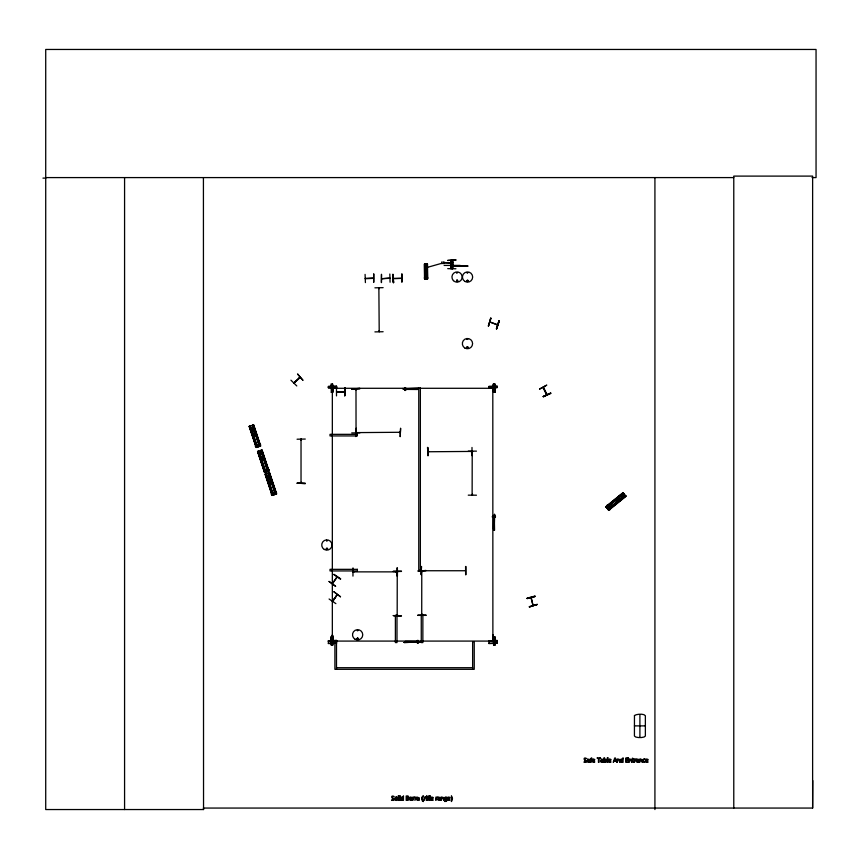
<?xml version="1.0" encoding="UTF-8"?>
<svg xmlns="http://www.w3.org/2000/svg" width="859" height="859" viewBox="0 0 859 859"><rect width="100%" height="100%" fill="white"/><g stroke="black" fill="none" stroke-linecap="round" stroke-linejoin="round"><path stroke-width="1.29" d="M812.034 177.588L816.05 177.588L816.05 49.457L45.72 49.457L45.72 809.543L203.54 809.543L203.433 808.061L812.625 808.061L812.743 780.573M405.308 642.102L405.308 641.383L418.956 641.48L418.956 642.199L404.278 642.468M492.422 517.182L492.422 516.345M492.529 517.236L492.54 516.28M493.109 517.215L493.109 516.313M493.495 517.172L493.495 516.366M494.741 517.107L494.741 516.205M495.31 517.139L495.31 516.184M495.418 517.075L495.428 516.238M543.167 387.57L546.711 394.732M543.5 388.171L543.479 387.248M546.421 394.002L547.065 394.582M332.293 639.504C333.786 640.105 331.574 628.133 332.336 640.578M332.712 639.493L332.626 640.567M492.883 640.578L493.163 634.865L492.851 639.88M493.259 639.493L493.173 640.567M332.293 635.939L332.669 635.928M492.841 635.939L493.206 635.928M332.25 388.311L332.336 387.774M492.883 387.774L492.894 390.652L493.173 387.763M332.293 388.311L333.399 388.375M332.261 390.115L332.315 390.297M258.602 446.326L257.732 445.649M266.419 470.507L266.44 471.623M274.268 493.42L274.042 494.451M332.39 601.214L332.766 600.57M336.782 595.233L336.964 594.396M356.045 389.664L356.013 388.977M356.045 432.711L355.991 389.041M379.238 288.624L378.873 287.883L379.206 331.735M397.577 572.33L397.567 571.761M421.748 571.847L421.812 570.988M472.504 451.158L472.504 452.07L472.214 451.158M472.128 494.376L472.214 495.117M326.377 548.847C327.923 547.033 326.882 550.963 326.377 548.568M327.655 548.847C325.593 551.242 326.431 546.474 327.58 548.654M358.085 630.538L357.194 630.646L358.02 630.431M357.14 638.634C358.697 636.841 357.591 640.696 357.204 638.387M358.396 638.838C357.022 635.982 356.603 640.814 358.267 638.999M417.603 388.697L418.698 388.408M456.612 272.775L457.493 272.657L456.666 272.883M456.569 280.872C458.115 279.068 457.074 282.987 456.58 280.592M457.772 281.065C456.591 277.994 455.807 283.534 457.847 280.872M467.103 272.775L467.983 272.657L467.156 272.883M466.781 280.668C468.155 283.524 468.574 278.692 466.909 280.506M468.026 281C467.704 279.035 466.362 282.461 468.037 280.872M467.017 339.348L467.897 339.241L467.071 339.455M466.673 347.455C469.014 344.856 467.468 350.44 466.824 347.079M467.962 347.455C466.405 349.259 467.446 345.339 467.951 347.734M300.983 439.368L301.037 440.023L301.359 439.368M301.359 482.983L301.402 482.414M355.626 432.141L356.002 432.711M378.873 330.93L379.206 331.585M421.769 571.16L421.726 614.776M530.969 597.563L531.141 598.412M532.881 604.704L533.375 605.423M532.967 605.359L531.334 597.649M494.559 514.53L494.193 515.421M451.383 264.175L452.274 264.089M394.345 799.632C388.697 794.489 397.76 797.635 392.413 796.046A1.385 1.385 0 0 0 391.768 796.497C391.199 799.418 396.879 799.106 391.5 800.116L393.293 800.427L394.345 799.632A1.299 1.299 0 0 0 394.399 798.763M586.708 761.6C581.06 756.446 590.122 759.603 584.775 758.014A1.385 1.385 0 0 0 584.131 758.465C583.562 761.385 589.242 761.063 583.862 762.073L585.655 762.384L586.708 761.6A1.299 1.299 0 0 0 586.761 760.73M488.352 326.012L491.037 318.259M489.952 321.996L497.393 324.992M498.95 320.998L496.642 328.89L498.896 320.987M496.319 328.772L499.004 321.019M496.609 328.879L499.294 321.116M293.95 382.781L294.809 382.438M332.626 390.373L332.626 388.032M490.725 387.967L493.259 388.354L492.808 387.967L492.883 640.041L492.883 635.413M337.286 577.033L332.39 583.648M332.444 601.042L337.233 594.664M337.222 594.632L332.712 601.3M452.188 264.83L451.533 264.916M365.268 278.348L373.472 277.983M393.433 278.348L401.486 278.359M301.026 439.196L301.037 440.023M396.976 572.191L396.085 571.869L396.879 572.18M471.859 451.748L471.226 451.351M332.433 583.583L336.964 576.84M340.486 579.202L333.743 574.531M329.094 599.002L335.88 603.63M332.68 601.44L337.286 594.589M294.014 382.717L299.92 377.144M389.793 278.295L381.675 278.724L389.889 277.983M299.329 377.595L299.866 377.208M336.503 391.661L344.631 391.607M428.04 451.759L471.967 451.426L471.172 451.748M353.038 571.869L353.951 571.858L353.06 572.191M422.403 570.795L421.554 570.408L422.36 570.73M465.406 570.741L421.619 570.741M294.122 383.007L300.135 377.337M294.186 383.007L300.199 377.402M302.84 380.236L297.536 373.955L302.916 380.161M397.245 571.675L397.18 615.495L397.556 614.743M605.831 506.703L623.033 492.615L626.028 496.277L608.773 510.3L605.982 506.864L623.194 492.819L605.96 506.874M606.153 507.111L623.366 493.023M606.271 507.239L623.537 493.238L606.325 507.325M606.465 507.486L623.752 493.506M606.604 507.669L623.859 493.646M623.924 493.721L606.658 507.733L605.767 506.627M606.873 507.97L607.667 508.936M608.87 508.345L624.117 495.997M608.934 508.431L624.16 496.051M608.086 509.451L625.288 495.375M608.204 509.602L625.459 495.579M608.258 509.655L625.524 495.654M608.376 509.806L625.62 495.772M625.792 495.987L608.569 510.042L625.846 496.051M326.635 540.354L326.978 541.181L326.753 540.354M355.959 389.836L355.959 389.009M472.504 495.117L472.493 494.29M422.091 614.947L422.134 614.056L421.812 614.861M332.712 388.3L333.389 387.924M332.766 640.793L336.105 641.072L332.777 641.082M539.559 389.02L546.786 385.1L539.613 389.116M543.253 396.536L550.802 393.282L543.232 396.493M543.275 396.59L550.651 392.982M543.414 396.869L550.78 393.25M456.687 280.227L457.246 280.163M357.999 639.268L357.441 639.343M252.299 425.323L253.663 424.861L260.664 445.971L256.186 447.475L249.185 426.375L256.283 447.442M249.164 426.375L253.362 424.98L260.374 446.057M250.184 428.416L254.081 427.127M250.656 429.844L254.554 428.555M251.365 431.991L255.263 430.692M251.998 433.892L255.896 432.592M252.707 436.028L256.605 434.74M255.767 445.22L259.665 443.92M255.327 446.046L260.524 444.318M255.381 446.208L260.578 444.49M258.044 446.594L258.656 446.39M265.903 472.117L264.54 472.579L257.539 451.469L262.016 449.966L269.017 471.065L264.83 472.461L257.786 451.394M258.538 453.52L262.425 452.221M259.01 454.948L262.908 453.649M259.719 457.085L263.616 455.796M260.352 458.996L264.239 457.697M261.061 461.133L264.959 459.833M264.121 470.313L268.019 469.025M263.681 471.151L268.867 469.422M263.734 471.312L268.921 469.583M266.075 470.753L266.709 470.582M266.473 471.945L267.095 471.741M266.129 476.348L270.027 475.048M266.601 477.776L270.499 476.477M267.31 479.923L271.208 478.624M267.944 481.824L271.841 480.525M268.652 483.961L272.55 482.672M271.712 493.141L275.61 491.853M271.272 493.979L276.469 492.25M271.326 494.14L276.523 492.411M273.677 493.581L274.289 493.377M273.978 494.494L274.59 494.29M272.131 495.407L276.63 493.893L269.608 472.794L265.109 474.308L272.153 495.396L265.206 474.275M335.708 388.322L333.088 388.289M490.736 641.125L490.102 640.803L493.442 641.082M643.982 759.034L642.897 759.968L643.026 761.75A1.256 1.256 0 0 0 643.692 762.309C647.997 762.781 639.59 760.376 645.259 759.259L643.982 759.034A1.782 1.782 0 0 1 644.819 759.077M441.988 263.23L424.604 268.148L427.342 268.115M527.147 598.594L535.071 596.468M527.039 598.186L534.964 596.06M535.05 596.361L527.115 598.487L535.06 596.414M529.305 606.637L537.229 604.511M399.414 432.281L400.154 432.324L399.424 432.7M492.819 641.125L493.431 640.793M365.086 274.397L365.408 282.6M389.825 274.021L390.083 282.224M393.626 282.59L392.799 274.418L393.572 282.6M365.258 278.724L373.515 278.348M401.679 278.348L393.626 278.713M328.374 640.846L336.588 640.524M328.374 641.093L336.588 640.76M328.385 641.448L336.588 641.115M328.385 643.348L335.418 643.069M335.418 643.305L328.385 643.584L328.374 640.728L336.588 640.406L336.588 643.251M488.921 640.846L497.136 640.406L497.136 643.251L488.921 643.584L488.921 640.728M488.921 641.093L497.136 640.76M488.921 641.448L497.136 641.115M488.921 643.348L497.136 643.015M328.374 386.529L336.588 386.367M328.374 387.484L336.588 387.323M328.374 387.667L336.588 387.506M488.921 386.529L497.125 386.367M488.921 387.484L497.125 387.323M488.921 387.667L497.136 387.506M424.582 265.635L427.32 265.614M424.593 266.644L427.331 266.612M424.614 269.49L427.353 269.458M424.636 270.993L427.374 270.961M424.711 277.446L427.449 277.414M424.26 277.983L427.911 277.951M336.556 392.069L344.717 391.887L336.674 391.983M374.911 287.829L383.125 287.658M378.883 288.635L379.206 287.819M383.125 331.735L374.911 331.896M336.481 387.699L336.513 395.902M345.146 387.634L344.738 395.849L345.103 387.634M351.707 388.891L359.921 388.783M356.292 432.614L399.993 432.281M359.921 432.861L351.707 432.925M297.064 439.217L305.278 439.056M427.535 447.475L428.04 455.678L427.567 447.475M468.252 451.125L476.466 451.136M428.093 451.426L428.834 451.426M428.19 451.759L428.845 451.716M471.999 455.678L471.999 447.464M305.278 483.542L297.064 483.177L305.278 483.585M297.064 483.23L305.278 483.241M468.252 495.16L476.466 495.203M465.922 566.489L465.932 574.703M353.006 567.906L352.952 576.11M396.965 567.906L397.137 576.11M401.486 571.106L393.272 571.203M393.282 571.503L401.486 571.45M353.865 571.858L353.124 571.869L396.987 571.869M396.16 571.869L396.912 571.869M421.812 571.815L422.134 571.01M417.85 615.087L426.053 615.033M417.85 615.388L426.064 615.377M393.282 615.635L401.497 615.978L393.282 615.57M42.95 178.114L45.72 178.103M493.345 384.048L495.009 384.037L495.203 392.252L493.528 392.252L493.345 384.048L493.603 392.252M333.077 388.01L335.783 388M490.414 388.01L493.12 388.01L493.173 390.373M490.414 388.3L493.13 388.289L333.034 388.289M331.198 392.252L332.863 392.252L332.669 384.048L331.005 384.048L331.338 392.252M332.669 636.83L331.005 636.83L331.198 645.045L332.863 645.045L332.605 636.83M333.077 640.793L335.783 640.793M333.088 641.082L335.794 641.072M490.414 640.803L493.12 640.793M490.414 641.082L493.13 641.082L333.034 641.082M493.528 645.045L495.203 645.034L495.009 636.83L493.345 636.83L493.603 645.045M45.72 177.588L733.779 177.588M443.802 262.489L450.653 262.951M450.653 262.607L452.682 262.607M443.802 262.951L452.682 262.833M451.362 264.432L452.274 264.432M451.362 264.658L452.274 264.658M451.447 264.98L452.274 265.002M444.135 265.42L460.209 265.42M457.75 266.065L468.069 266.065L451.566 265.968L452.36 265.603M451.566 265.689L465.02 265.968M451.566 266.011L452.36 266.011M447.711 268.652L455.925 268.76M336.492 667.711L472.633 667.711M634.425 725.887L645.367 725.887M404.653 387.656L405.62 387.656M404.686 388.225L405.577 388.225M404.793 389.857L405.695 389.857M404.761 390.426L405.716 390.426M417.259 640.438L418.226 640.449M417.291 641.007L418.183 641.018M417.399 642.639L418.301 642.65M417.367 643.208L418.322 643.219M490.736 388.386L490.102 388.01L493.431 388.01M396.536 797.055L395.913 797.055A1.299 1.299 0 0 0 395.172 797.474L394.99 799.75L396.536 800.427A1.288 1.288 0 0 0 397.277 800.008L397.277 797.474M494.247 529.294L493.474 529.198L493.571 515.55L494.29 515.55L494.559 530.218M403.011 388.408L403.902 388.762M419.976 642.468L419.074 642.102M489.931 322.061L497.458 324.627M533.042 605.402L530.883 597.563M355.583 432.711L355.669 432.056M301.316 439.196L300.951 439.937M333.904 574.284L340.722 578.859M301.026 439.282L301.026 483.155M607.334 508.066L608.043 507.551M296.784 385.949L290.933 380.183M621.465 494.269L624.053 497.458M620.295 495.224L622.882 498.403M618.544 496.642L621.132 499.831M616.987 497.909L619.575 501.087M615.237 499.326L617.825 502.515M607.732 505.436L610.319 508.625M606.798 505.317L610.115 509.677M543.468 387.323L547 394.453M543.081 387.388L546.711 394.807M253.566 424.894L260.588 445.993M261.92 449.998L268.931 471.097M269.511 472.826L276.534 493.925M261.705 450.062L268.727 471.161M269.296 472.89L276.319 493.989M268.105 469.991L261.501 450.137L268.427 471.258M269.092 472.965L276.115 494.065M268.996 472.998L276.018 494.097M252.911 425.119L259.826 446.24M261.576 451.49L267.858 470.066M268.846 473.041L275.771 494.172M259.654 446.304L252.632 425.205L259.611 446.315M268.008 471.398L260.986 450.309L267.933 471.43M252.804 426.526L259.311 446.412M261.061 451.662L263.219 457.836M263.971 460.338L267.246 470.27M268.674 474.479L275.256 494.344M259.021 446.508L257.84 446.905M267.374 471.612L266.183 472.01M274.966 494.44L273.774 494.838M250.946 427.159L257.464 447.056M259.278 452.274L265.495 470.882M266.483 473.857L273.409 494.977M250.27 426.01L257.281 447.109L250.194 426.043M258.613 451.115L265.635 472.214L258.538 451.136M273.226 495.042L266.215 473.943L273.151 495.063M249.948 426.118L257.034 447.195M258.784 452.435L264.883 471.086M266.301 475.295L272.979 495.117M249.765 426.182L256.798 447.271M258.538 452.521L265.13 472.375M266.118 475.349L272.743 495.203M249.679 426.204L256.701 447.303M258.452 452.543L265.055 472.407M265.624 474.136L272.647 495.235M249.475 426.279L256.53 447.356M265.41 474.211L272.432 495.299M257.614 451.447L264.636 472.547M472.128 494.945L472.214 451.243M393.143 274.397L393.508 282.6M392.831 274.408L393.207 282.611M494.87 384.037L495.063 392.252M493.753 384.037L493.946 392.252M493.549 384.048L493.742 392.252M494.87 636.83L495.063 645.034M493.753 636.83L493.946 645.045M493.549 636.83L493.742 645.045M332.465 384.048L332.798 392.252M332.261 384.048L332.444 392.252M332.465 636.83L332.658 645.045M332.261 636.83L332.444 645.045M331.144 636.83L331.338 645.045M427.299 264.089L427.46 278.917M427.267 264.089L427.31 278.917M427.095 264.089L427.245 278.928M426.794 264.1L426.923 278.928M426.74 264.1L426.783 278.928M426.569 264.1L426.708 278.928M426.515 278.928L425.677 278.939M425.302 264.121L425.409 278.96M425.065 264.132L425.28 278.96M424.883 264.132L425.108 278.96M424.711 264.132L424.926 278.96M424.561 264.132L424.7 278.96M465.578 566.489L465.632 574.703M427.868 447.475L427.986 455.678M397.384 567.896L397.438 576.11M397.234 614.722L397.245 615.463M344.749 387.645L344.76 395.849M301.026 482.328L301.026 483.069M492.883 388.043L492.883 390.383M332.347 390.383L332.336 388.043L332.336 640.041L332.336 635.413M493.163 635.392L493.173 640.03M332.626 635.392L332.626 640.03M812.625 808.061L812.625 176.106L733.779 176.106L733.779 808.061M654.923 177.588L654.923 809.543M639.901 714.946L639.901 736.839M472.633 669.311L472.633 641.941L474.232 641.941L474.232 669.311L334.903 669.311L334.903 641.941L336.492 641.941L336.492 669.311M452.382 260.438L452.382 268.652M452.274 260.438L452.285 268.652M451.34 268.652L451.297 260.438L451.243 268.652M450.943 260.438L450.943 268.652M450.9 260.438L450.9 268.652M443.802 261.694L443.802 263.745M441.988 261.694L441.988 263.745M203.422 177.588L203.54 809.543M124.576 177.588L124.576 809.543M396.375 797.055A1.299 1.299 0 0 1 397.126 797.485M404.031 388.676L404.02 389.395L417.667 389.492L417.678 388.773L404.031 388.676M421.737 798.269L422.349 800.953L423.476 801.565L422.467 800.019A3.651 3.651 0 0 1 422.231 798.709L422.467 797.377A3.865 3.865 0 0 1 423.025 796.357L423.476 795.842L422.349 796.465L421.737 798.269M452.478 798.709L451.394 801.565C451.727 801.361 451.705 796.035 451.394 795.842L452.478 798.709M606.175 760.698C604.672 764.714 604.5 756.747 606.175 760.698M446.97 799.997L446.412 801.383L444.554 801.458C449.826 799.997 441.011 800.609 445.349 797.055A1.46 1.46 0 0 1 446.422 797.259L446.97 797.12L446.97 799.997M427.675 796.733L427.653 800.373L428.201 800.373L428.201 797.571L429.092 797.12C427.685 797.173 430.091 794.532 427.675 796.733M590.562 758.701L590.552 762.33L591.099 762.33L591.099 759.539L591.991 759.077C590.584 759.141 592.989 756.5 590.562 758.701M606.733 760.655L605.917 762.309L604.006 762.33L604.006 757.799L604.553 757.799C603.319 760.398 607.184 757.863 606.733 760.655M400.766 798.365L401.25 800.212L403.472 800.373L403.472 795.842L402.925 797.249A1.482 1.482 0 0 0 401.84 797.055A1.278 1.278 0 0 0 401.153 797.485L400.766 798.365M409.442 798.387C408.326 801.672 414.414 799.536 411.042 799.965C407.8 799.02 415.069 797.957 410.602 797.055A1.342 1.342 0 0 0 409.829 797.496L409.442 798.387M430.66 798.387C429.543 801.672 435.631 799.536 432.27 799.965C429.017 799.02 436.286 797.957 431.819 797.055A1.342 1.342 0 0 0 431.057 797.496L430.66 798.387M447.571 798.387C446.444 801.672 452.543 799.536 449.171 799.965C445.928 799.02 453.198 797.957 448.731 797.055A1.342 1.342 0 0 0 447.958 797.496L447.571 798.387M592.195 760.355C591.067 763.64 597.166 761.504 593.794 761.933C590.552 760.988 597.821 759.925 593.354 759.023A1.342 1.342 0 0 0 592.581 759.463L592.195 760.355M608.473 760.355C607.356 763.64 613.433 761.504 610.073 761.933C606.83 760.988 614.099 759.925 609.632 759.023A1.342 1.342 0 0 0 608.859 759.463L608.473 760.355M620.381 760.333L620.864 762.18L623.076 762.33L623.076 757.799L622.528 759.216A1.482 1.482 0 0 0 621.454 759.023A1.278 1.278 0 0 0 620.767 759.442L620.381 760.333M645.56 760.355C644.443 763.64 650.531 761.504 647.171 761.933C643.928 760.988 651.197 759.925 646.72 759.023A1.342 1.342 0 0 0 645.957 759.463L645.56 760.355M253.405 434.128C254.726 437.542 255.971 431.519 253.405 434.128M261.759 459.232C263.079 462.647 264.314 456.612 261.759 459.232M269.35 482.06C270.671 485.475 271.906 479.451 269.35 482.06M408.508 799.063L406.747 799.879L406.747 798.279L408.508 799.063M409.109 799.042L408.401 800.18L406.167 800.373L406.167 796.035C409.786 795.166 408.014 797.753 409.109 799.042M395.387 798.194C395.795 803.229 398.49 795.584 395.387 798.194M401.368 798.226C401.754 803.068 404.106 795.531 401.368 798.226M620.971 760.194C621.368 765.036 623.72 757.498 620.971 760.194M437.822 799.117L437.789 799.428A1.117 1.117 0 0 0 437.95 800.019L440.377 800.373L440.173 797.431L438.047 797.184L439.829 798.226L437.822 799.117M587.169 761.074L587.137 761.396A1.117 1.117 0 0 0 587.309 761.987L589.725 762.33L589.521 759.399L587.395 759.152L589.177 760.194L587.169 761.074M600.688 761.074L600.656 761.396A1.117 1.117 0 0 0 600.817 761.987L603.243 762.33L603.039 759.399L600.913 759.152L602.696 760.194L600.688 761.074M636.358 761.074L636.326 761.396A1.117 1.117 0 0 0 636.498 761.987L638.913 762.33L638.72 759.399L636.594 759.152L638.366 760.194L636.358 761.074M444.865 798.194C445.306 802.8 447.582 795.606 444.865 798.194M425.409 270.07C426.171 272.389 427.191 268.416 425.409 270.07M634.457 715.536L634.425 736.034C635.091 738.117 644.701 738.117 645.367 736.034L645.367 715.74C644.218 713.357 636.089 714.065 634.457 715.536M438.391 799.171L439.217 799.933L439.829 798.666L438.391 799.171M587.739 761.138L588.565 761.89L589.177 760.634L587.739 761.138M601.246 761.138L602.084 761.89L602.696 760.634L601.246 761.138M636.927 761.138L637.754 761.89L638.366 760.634L636.927 761.138M408.304 797.098L406.747 797.796L406.747 796.529L408.304 797.098M410.054 798.022C412.116 800.008 411.74 796.153 410.054 798.022M431.272 798.022C433.333 800.008 432.957 796.153 431.272 798.022M448.183 798.022C450.245 800.008 449.869 796.153 448.183 798.022M592.807 759.979C594.868 761.976 594.492 758.121 592.807 759.979M609.085 759.979C611.146 761.976 610.77 758.121 609.085 759.979M646.172 759.979C648.234 761.976 647.858 758.121 646.172 759.979M616.558 499.884C617.31 503.46 619.5 497.715 616.558 499.884M614.217 761.128L613.251 762.33L614.711 758.003L615.42 758.003L616.88 762.33L615.882 761.128L614.217 761.128M615.055 758.583L614.378 760.634L615.72 760.634L615.055 758.583M490.714 318.141L488.46 326.055L490.714 318.141M329.094 581.446L335.676 586.364L329.061 581.489M333.926 591.808L340.486 596.769L333.926 591.808M417.463 797.345L414.929 797.12L414.929 800.373L416.228 797.549L417.324 800.373C415.831 796.916 420.191 796.755 418.623 800.373L419.171 800.373L419.095 797.678L417.463 797.345M413.523 797.893L412.782 800.373L412.782 797.12L414.5 797.131L413.523 797.893M424.829 797.893L424.088 800.373L424.088 797.12L425.806 797.131L424.829 797.893M436.608 797.893L435.867 800.373L435.867 797.12L437.585 797.131L436.608 797.893M635.155 759.861L634.404 762.33L634.404 759.077L636.122 759.098L635.155 759.861M441.934 797.281L441.139 797.12L441.139 800.373L441.687 797.936L442.535 797.549L443.706 800.373L443.545 797.517L441.934 797.281M618.04 759.249L617.245 759.077L617.245 762.33L617.793 759.904L618.641 759.517L619.801 762.33L619.65 759.485L618.04 759.249M629.872 759.249L629.078 759.077L629.078 762.33L629.626 759.904L630.474 759.517L631.644 762.33L631.483 759.485L629.872 759.249M640.47 759.249L639.687 759.077L639.687 762.33L640.234 759.904L641.072 759.517L642.242 762.33L642.092 759.485L640.47 759.249M633.963 761.815L633.062 761.718L632.986 759.539L633.996 759.077L632.439 758.143C631.773 758.959 632.31 763.812 633.963 761.815M537.197 604.403L529.391 606.969L537.197 604.403M373.751 274L373.719 282.224L373.751 274M381.514 274.397L381.428 282.611L381.45 274.397M401.915 274L401.883 282.224L401.872 274M336.588 386.249L328.374 386.41L328.374 387.849L336.588 387.624L336.588 386.249M497.125 386.249L488.921 386.41L488.921 387.849L497.136 387.624L497.125 386.249M427.514 264.089L424.346 264.132L424.529 278.96L427.675 278.917L427.503 264.089M359.91 388.44L351.707 388.955L359.91 388.44M356.174 428.362L355.776 436.576L356.163 428.362M400.595 428.362L400.187 436.565L400.595 428.362M421.511 566.489L421.103 574.703L421.447 566.489M426.053 570.548L417.85 571.01L426.053 570.505M455.925 259.987L447.711 260.438L455.925 259.987M420.362 388.182L418.762 388.182L418.762 569.882L420.362 569.882L420.362 388.182M418.881 388.408L402.828 388.762L418.881 388.408M357.376 434.332L330.017 434.332L330.017 435.932L357.376 435.932L357.376 434.332M494.559 514.348L494.193 530.4L494.559 514.348M357.376 569.334L330.017 569.334L330.017 570.934L357.376 570.934L357.376 569.334M396.987 615.205L395.387 615.205L395.387 642.575L396.987 642.575L396.987 615.205M422.864 615.205L421.264 615.205L421.264 642.575L422.864 642.575L422.864 615.205M420.158 642.102L404.106 642.468L420.158 642.102M607.861 757.799L607.313 757.799L607.313 762.33L607.861 762.33L607.861 757.799M600.484 758.003L596.994 758.003L598.455 758.508L598.455 762.33L599.024 762.33L599.024 758.508L600.484 758.003M628.487 758.003L625.781 758.003L625.781 762.33L628.487 762.33L626.351 761.826L626.351 760.215L628.348 760.215L626.351 759.7L626.351 758.508L628.487 758.003M398.801 795.842L398.254 795.842L398.254 800.373L398.801 800.373L398.801 795.842M430.058 795.842L429.511 795.842L429.511 800.373L430.058 800.373L430.058 795.842M400.197 796.003L399.575 796.572L400.197 796.003M426.826 796.003L426.204 796.572L426.826 796.003M400.154 797.12L399.607 797.12L399.607 800.373L400.154 800.373L400.154 797.12M426.794 797.12L426.247 797.12L426.247 800.373L426.794 800.373L426.794 797.12M260.17 446.132L253.147 425.033L260.073 446.165M275.599 494.236L268.577 473.137L275.524 494.258M452.725 268.652L452.725 260.438L452.693 268.652M464.987 281.473A5.122 5.122 0 0 0 472.665 277.038A5.122 5.122 0 0 0 464.987 272.604A5.122 5.122 0 0 0 464.987 281.473M453.434 280.657A5.122 5.122 0 0 0 462.002 278.359A5.122 5.122 0 0 0 455.732 272.088A5.122 5.122 0 0 0 453.434 280.657M464.902 348.056A5.133 5.133 0 0 0 472.6 343.611A5.133 5.133 0 0 0 464.902 339.176A5.133 5.133 0 0 0 464.902 348.056M324.294 549.449A5.133 5.133 0 0 0 331.993 545.003A5.133 5.133 0 0 0 324.294 540.558A5.133 5.133 0 0 0 324.294 549.449M355.068 639.236A5.122 5.122 0 0 0 362.756 634.801A5.122 5.122 0 0 0 355.068 630.356A5.122 5.122 0 0 0 355.068 639.236"/></g></svg>
